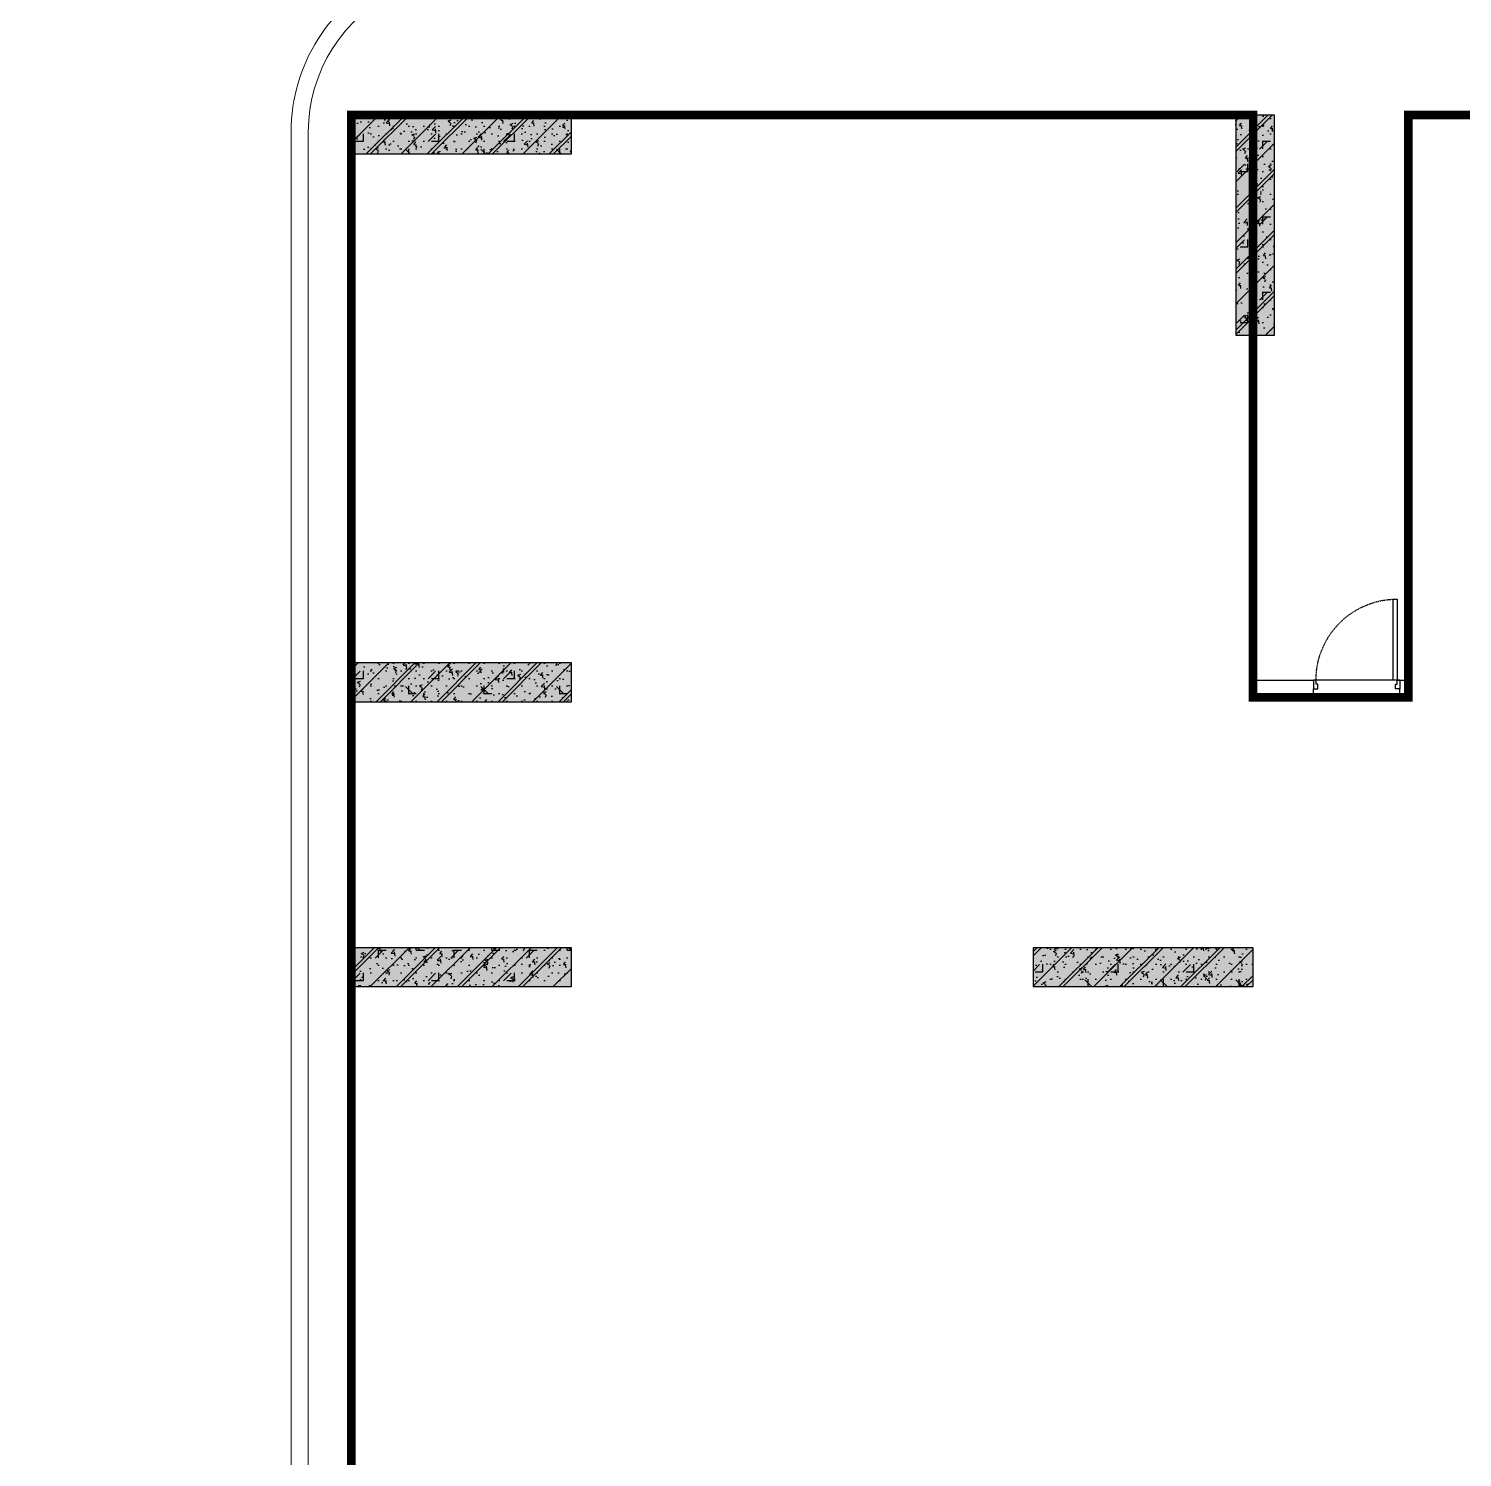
# Model space of a CAD drawing. Header units: millimetres. Extents: x 379264 to 1158416, y -283062 to 356890.
# Drawn here: x 895080.4 to 895412.8, y -5149.5 to -4818.4 of the extents above; entities that cross this region are included whole.
import ezdxf

# ---------------------------------------------------------------- set-up
doc = ezdxf.new("R2010")
doc.units = ezdxf.units.MM
doc.linetypes.add('CENTER', pattern=[2, 1.25, -0.25, 0.25, -0.25])
doc.linetypes.add('keyplan TANG 1$0$mb tang 1 TWC$0$Hidden10.5', pattern=[1.5, 1, -0.5])
for name, color, linetype in [('12PM. GRID', 8, 'CENTER'), ('BLOCK C - CHI TIET THANG 6$0$DnW', 20, 'Continuous'), ('keyplan TANG 1$0$mb tang 1 TWC$0$Door', 250, 'Continuous'), ('keyplan TANG 1$0$MB_Cot tang 1$0$Concrete Hatch', 250, 'Continuous'), ('keyplan TANG 1$0$MB_Cot tang 1$0$Concrete Line', 250, 'Continuous'), ('keyplan TANG 1$0$MB_Cot tang 1$0$Concrete Solid', 250, 'Continuous')]:
    doc.layers.add(name, color=color, linetype=linetype)
doc.layers.add('keyplan TANG 1$0$Hatch vat lieu', color=250, linetype='Continuous', lineweight=5)
doc.layers.add('keyplan TANG 1$0$Net Thay khac', color=250, linetype='Continuous', lineweight=15)

# ---------------------------------------------------------------- blocks, each defined once
blk = doc.blocks.new('keyplan TANG 1$0$mb tang 1 TWC$0$Door 1000-1')
at = {"color": 0, "linetype": 'ByBlock'}
blk.add_lwpolyline([(30, 100), (75, 100), (75, 1040.000000000015), (30, 1040.000000000015)], close=True, dxfattribs=at)
for points in [[(50, 55), (30, 55), (30, 100), (0, 100), (0, 0), (50, 0), (50, 55)], [(950.0000000000146, 55), (970.0000000000146, 55), (970.0000000000146, 100), (1000.000000000015, 100), (1000.000000000015, 0), (950.0000000000146, 0), (950.0000000000146, 55)]]:
    blk.add_lwpolyline(points, dxfattribs=at)
at = {"color": 0, "linetype": 'keyplan TANG 1$0$mb tang 1 TWC$0$Hidden10.5'}
blk.add_arc((30, 100), 940.0000000000146, 0, 90, dxfattribs=at)
blk = doc.blocks.new('*U1423')
at = {"layer": 'keyplan TANG 1$0$mb tang 1 TWC$0$Door', "xscale": -1, "rotation": 180}
blk.add_blockref('keyplan TANG 1$0$mb tang 1 TWC$0$Door 1000-1', (0, 110), dxfattribs=at)
blk = doc.blocks.new('*U1380')
at = {"layer": 'keyplan TANG 1$0$MB_Cot tang 1$0$Concrete Hatch'}
h = blk.add_hatch(dxfattribs=at)
h.set_pattern_fill('CONCRETE', color=256, scale=50, style=0, pattern_type=2)
h.set_pattern_definition([(45, (0, -2300), (-176.7766952966369, 176.7766952966369), []), (45, (0, -2250), (-353.5533905932737, 353.5533905932738), []), (49.99999999999999, (0, -2300), (358.6300913003767, -31.37606749129755), [37.5, -412.5]), (355, (0, -2300), (-69.3756668065, 376.0960668500059), [30, -330]), (100.4514, (29.88584, -2302.614669999999), (289.2546908570108, 344.7197710304768), [31.870095, -350.571056]), (46.18420000000001, (0, -2200), (533.6205243128222, -82.75950716450905), [56.25, -618.75]), (96.6356, (44.46837249999999, -2206.8966535), (467.3313527743517, 487.0589354502209), [47.805144, -525.8565]), (351.1842, (0, -2200), (467.3309725668136, 487.0593004626623), [45, -495]), (21, (50, -2225), (298.4535260592309, -201.3094453326694), [37.5, -412.5]), (326.0000000000001, (50, -2225), (121.6576659607909, 362.5750225234265), [30, -330]), (71.4514, (74.8711165, -2241.775803), (420.111314290745, 161.2652483549762), [31.870095, -350.571056]), (37.50000000000001, (0, -2300), (6.079927658645334, 166.4469269156558), [0, -326, 0, -335, 0, -331.25]), (7.499999999999999, (0, -2300), (131.5347687210743, 197.2058559411801), [0, -191, 0, -318.5, 0, -126.25]), (327.5, (-111.5, -2300), (266.9112180862045, -11.2774358671899), [0, -125, 0, -390, 0, -517.5]), (317.5, (-161.5, -2300), (291.5930846711931, 50.05249116615882), [0, -162.5, 0, -259, 0, -367.5]), (0, (175, -2125), (0, 875), [87.5, -787.5]), (0, (437.5, -1950), (0, 875), [87.5, -787.5]), (0, (262.5, -1600), (0, 875), [87.5, -350, 87.5, -350]), (90, (175, -2125), (-875, 5.35782974626967e-14), [87.5, -787.5]), (90, (262.5, -1600), (-875, 5.35782974626967e-14), [87.5, -787.5]), (90, (525, -1950), (-875, 5.35782974626967e-14), [87.5, -787.5]), (90, (700, -1687.5), (-875, 5.35782974626967e-14), [87.5, -787.5]), (135, (262.5, -2125), (-875.016357447105, 8.881784197001252e-14), [123.76, -1113.7]), (135, (350, -1600), (-875.016357447105, 8.881784197001252e-14), [123.76, -1113.7]), (45, (437.5, -1950), (8.881784197001252e-14, 875.016357447105), [123.76, -247.485, 123.76, -742.455]), (0, (-175, -2300), (87.5, 87.5), [-175, 0])])
h.paths.add_polyline_path([(-200, 150), (-200, -2400), (250, -2400), (250, 150)])
at = {"layer": 'keyplan TANG 1$0$MB_Cot tang 1$0$Concrete Solid'}
blk.add_hatch(color=256, dxfattribs=at).paths.add_polyline_path([(-200, 150), (-200, -2400), (250, -2400), (250, 150)])
at = {"layer": 'keyplan TANG 1$0$MB_Cot tang 1$0$Concrete Line'}
blk.add_lwpolyline([(-200, 150), (-200, -2400), (250, -2400), (250, 150)], close=True, dxfattribs=at)
blk = doc.blocks.new('*U1388')
at = {"layer": 'keyplan TANG 1$0$MB_Cot tang 1$0$Concrete Hatch'}
h = blk.add_hatch(dxfattribs=at)
h.set_pattern_fill('CONCRETE', color=256, scale=50, style=0, pattern_type=2)
h.set_pattern_definition([(45, (2000, -199.9999999999998), (-176.7766952966369, 176.7766952966369), []), (45, (2000, -149.9999999999998), (-353.5533905932737, 353.5533905932738), []), (49.99999999999999, (2000, -199.9999999999998), (358.6300913003767, -31.37606749129755), [37.5, -412.5]), (355, (2000, -199.9999999999998), (-69.3756668065, 376.0960668500059), [30, -330]), (100.4514, (2029.88584, -202.6146699999998), (289.2546908570108, 344.7197710304768), [31.870095, -350.571056]), (46.18420000000001, (2000, -99.99999999999983), (533.6205243128222, -82.75950716450905), [56.25, -618.75]), (96.6356, (2044.4683725, -106.8966534999998), (467.3313527743517, 487.0589354502209), [47.805144, -525.8565]), (351.1842, (2000, -99.99999999999983), (467.3309725668136, 487.0593004626623), [45, -495]), (21, (2050, -124.9999999999998), (298.4535260592309, -201.3094453326694), [37.5, -412.5]), (326.0000000000001, (2050, -124.9999999999998), (121.6576659607909, 362.5750225234265), [30, -330]), (71.4514, (2074.8711165, -141.7758029999998), (420.111314290745, 161.2652483549762), [31.870095, -350.571056]), (37.50000000000001, (2000, -199.9999999999998), (6.079927658645334, 166.4469269156558), [0, -326, 0, -335, 0, -331.25]), (7.499999999999999, (2000, -199.9999999999998), (131.5347687210743, 197.2058559411801), [0, -191, 0, -318.5, 0, -126.25]), (327.5, (1888.5, -199.9999999999998), (266.9112180862045, -11.2774358671899), [0, -125, 0, -390, 0, -517.5]), (317.5, (1838.5, -199.9999999999998), (291.5930846711931, 50.05249116615882), [0, -162.5, 0, -259, 0, -367.5]), (0, (2175, -24.99999999999983), (0, 875), [87.5, -787.5]), (0, (2437.5, 150.0000000000002), (0, 875), [87.5, -787.5]), (0, (2262.5, 500.0000000000002), (0, 875), [87.5, -350, 87.5, -350]), (90, (2175, -24.99999999999983), (-875, 5.35782974626967e-14), [87.5, -787.5]), (90, (2262.5, 500.0000000000002), (-875, 5.35782974626967e-14), [87.5, -787.5]), (90, (2525, 150.0000000000002), (-875, 5.35782974626967e-14), [87.5, -787.5]), (90, (2700, 412.5000000000002), (-875, 5.35782974626967e-14), [87.5, -787.5]), (135, (2262.5, -24.99999999999983), (-875.016357447105, 8.881784197001252e-14), [123.76, -1113.7]), (135, (2350, 500.0000000000002), (-875.016357447105, 8.881784197001252e-14), [123.76, -1113.7]), (45, (2437.5, 150.0000000000002), (8.881784197001252e-14, 875.016357447105), [123.76, -247.485, 123.76, -742.455]), (0, (1825, -199.9999999999998), (87.5, 87.5), [-175, 0])])
h.paths.add_polyline_path([(-250, 150), (-250, -299.9999999999998), (2300, -299.9999999999999), (2300, 150)])
at = {"layer": 'keyplan TANG 1$0$MB_Cot tang 1$0$Concrete Solid'}
blk.add_hatch(color=256, dxfattribs=at).paths.add_polyline_path([(-250, 150), (-250, -299.9999999999998), (2300, -299.9999999999999), (2300, 150)])
at = {"layer": 'keyplan TANG 1$0$MB_Cot tang 1$0$Concrete Line'}
blk.add_lwpolyline([(-250, 150), (-250, -299.9999999999998), (2300, -299.9999999999999), (2300, 150)], close=True, dxfattribs=at)
blk = doc.blocks.new('*U1392')
at = {"layer": 'keyplan TANG 1$0$MB_Cot tang 1$0$Concrete Hatch'}
h = blk.add_hatch(dxfattribs=at)
h.set_pattern_fill('CONCRETE', color=256, scale=50, style=0, pattern_type=2)
h.set_pattern_definition([(45, (2000, -299.9999999998835), (-176.7766952966369, 176.7766952966369), []), (45, (2000, -249.9999999998835), (-353.5533905932737, 353.5533905932738), []), (49.99999999999999, (2000, -299.9999999998835), (358.6300913003767, -31.37606749129755), [37.5, -412.5]), (355, (2000, -299.9999999998835), (-69.3756668065, 376.0960668500059), [30, -330]), (100.4514, (2029.88584, -302.6146699998835), (289.2546908570108, 344.7197710304768), [31.870095, -350.571056]), (46.18420000000001, (2000, -199.9999999998835), (533.6205243128222, -82.75950716450905), [56.25, -618.75]), (96.6356, (2044.4683725, -206.8966534998835), (467.3313527743517, 487.0589354502209), [47.805144, -525.8565]), (351.1842, (2000, -199.9999999998835), (467.3309725668136, 487.0593004626623), [45, -495]), (21, (2050, -224.9999999998835), (298.4535260592309, -201.3094453326694), [37.5, -412.5]), (326.0000000000001, (2050, -224.9999999998835), (121.6576659607909, 362.5750225234265), [30, -330]), (71.4514, (2074.8711165, -241.7758029998835), (420.111314290745, 161.2652483549762), [31.870095, -350.571056]), (37.50000000000001, (2000, -299.9999999998835), (6.079927658645334, 166.4469269156558), [0, -326, 0, -335, 0, -331.25]), (7.499999999999999, (2000, -299.9999999998835), (131.5347687210743, 197.2058559411801), [0, -191, 0, -318.5, 0, -126.25]), (327.5, (1888.5, -299.9999999998835), (266.9112180862045, -11.2774358671899), [0, -125, 0, -390, 0, -517.5]), (317.5, (1838.5, -299.9999999998835), (291.5930846711931, 50.05249116615882), [0, -162.5, 0, -259, 0, -367.5]), (0, (2175, -124.9999999998835), (0, 875), [87.5, -787.5]), (0, (2437.5, 50.00000000011653), (0, 875), [87.5, -787.5]), (0, (2262.5, 400.0000000001165), (0, 875), [87.5, -350, 87.5, -350]), (90, (2175, -124.9999999998835), (-875, 5.35782974626967e-14), [87.5, -787.5]), (90, (2262.5, 400.0000000001165), (-875, 5.35782974626967e-14), [87.5, -787.5]), (90, (2525, 50.00000000011653), (-875, 5.35782974626967e-14), [87.5, -787.5]), (90, (2700, 312.5000000001165), (-875, 5.35782974626967e-14), [87.5, -787.5]), (135, (2262.5, -124.9999999998835), (-875.016357447105, 8.881784197001252e-14), [123.76, -1113.7]), (135, (2350, 400.0000000001165), (-875.016357447105, 8.881784197001252e-14), [123.76, -1113.7]), (45, (2437.5, 50.00000000011653), (8.881784197001252e-14, 875.016357447105), [123.76, -247.485, 123.76, -742.455]), (0, (1825, -299.9999999998835), (87.5, 87.5), [-175, 0])])
h.paths.add_polyline_path([(-250, 100.0000000001164), (-250, -349.9999999999999), (2300, -350), (2300, 100.0000000001164)])
at = {"layer": 'keyplan TANG 1$0$MB_Cot tang 1$0$Concrete Solid'}
blk.add_hatch(color=256, dxfattribs=at).paths.add_polyline_path([(-250, 100.0000000001164), (-250, -349.9999999999999), (2300, -350), (2300, 100.0000000001164)])
at = {"layer": 'keyplan TANG 1$0$MB_Cot tang 1$0$Concrete Line'}
blk.add_lwpolyline([(-250, 100.0000000001164), (-250, -349.9999999999999), (2300, -350), (2300, 100.0000000001164)], close=True, dxfattribs=at)
blk = doc.blocks.new('keyplan TANG 1')
at = {"color": 7, "const_width": 100}
blk.add_lwpolyline([(99550.00000011947, 48850.00000019518), (89100.00000011946, 48849.99999999988), (89100.00000011985, 42099.99999420292), (87300.00000000006, 42100.00000024412), (87301.5453854207, 48849.99999999965), (76850.00000000026, 48849.99999999965), (76849.99999952383, 32449.99999999942), (82399.99999952383, 32449.99999999942), (82400.0000000005, 29449.99999999983), (79199.99960383272, 29449.99999999983), (79199.99960383272, 23149.99999999941), (81750.24281943377, 23149.99999999941), (81750.24281943377, 21450.00000755423), (77050, 21450.00000755423), (77050, 21649.99999475001), (70650, 21649.99999475001)], dxfattribs=at)
at = {"layer": 'keyplan TANG 1$0$Hatch vat lieu'}
blk.add_lwpolyline([(99564.43027014434, 57849.99249803316), (93994.81413051375, 57849.99249803292, 0.1109671000083495), (92796.967918818, 57580.8351350071), (77379.95600672613, 50283.97319424426, 0.2899205324482252), (76350.00000000099, 48657.00292763795), (76350.00000000099, 29149.99999999942)], format="xyb", dxfattribs=at)
at = {"layer": 'keyplan TANG 1$0$mb tang 1 TWC$0$Door'}
for p, q in [((87300.00000000006, 42300.00000024412), (87300.00000000006, 42200.00000024412)), ((87300.00000000006, 42300.00000024412), (88000.00000011982, 42300.00000024412)), ((88000.00000011982, 42300.00000024412), (88000.00000011982, 42200.00000024412)), ((89000.00000011985, 42300.00000024412), (88000.00000011982, 42300.00000024412)), ((89000.00000011985, 42300.00000024412), (89000.00000011985, 42200.00000024412)), ((89000.00000011985, 42300.00000024412), (89100.00000011985, 42300.00000024412)), ((89100.00000011985, 42300.00000024412), (89100.00000011985, 42200.00000024412)), ((87300.00000000006, 42100.00000024412), (87300.00000000006, 42200.00000024412)), ((87300.00000000006, 42100.00000024412), (88000.00000011982, 42100.00000024412)), ((88000.00000011982, 42100.00000024412), (88000.00000011982, 42200.00000024412)), ((89000.00000011985, 42100.00000024412), (89000.00000011985, 42200.00000024412)), ((89000.00000011985, 42100.00000024412), (89100.00000011985, 42100.00000024412)), ((89100.00000011985, 42100.00000024412), (89100.00000011985, 42200.00000024412))]:
    blk.add_line(p, q, dxfattribs=at)
at = {"layer": 'keyplan TANG 1$0$Net Thay khac'}
blk.add_lwpolyline([(99564.43027014428, 58049.99249803316), (93994.81413051375, 58049.99249803292, 0.1109671000083497), (92711.40747512545, 57761.60960907664), (77294.39556302893, 50464.74766831164, 0.2899205324482246), (76150.00000000099, 48657.00292763783), (76150.00000000099, 23699.9998634535)], format="xyb", dxfattribs=at)
at = {"layer": 'keyplan TANG 1$0$mb tang 1 TWC$0$Door', "rotation": 180}
blk.add_blockref('*U1423', (89000.00000011985, 42310.00000024412), dxfattribs=at)
at = {"layer": 'keyplan TANG 1$0$MB_Cot tang 1$0$Concrete Line'}
for name, p in [('*U1388', (77099.99999999953, 48700.00000000012)), ('*U1380', (87300, 48699.99999999965)), ('*U1392', (77099.99999999953, 42399.99999999942)), ('*U1392', (77099.99999999953, 39099.99999999942)), ('*U1388', (84999.99999999953, 39049.99999999942))]:
    blk.add_blockref(name, p, dxfattribs=at)
blk = doc.blocks.new('A$C0B8E60C5')
at = {"layer": 'BLOCK C - CHI TIET THANG 6$0$DnW', "xscale": 0.02, "yscale": 0.02, "zscale": 0.02}
blk.add_blockref('keyplan TANG 1', (247.0861252641771, -3279.963402335648), dxfattribs=at)

msp = doc.modelspace()

# ---------------------------------------------------------------- block references
at = {"layer": '12PM. GRID'}
msp.add_blockref('A$C0B8E60C5', (893371.146969195, -2535.448802196453), dxfattribs=at)

doc.saveas('drawing.dxf')
